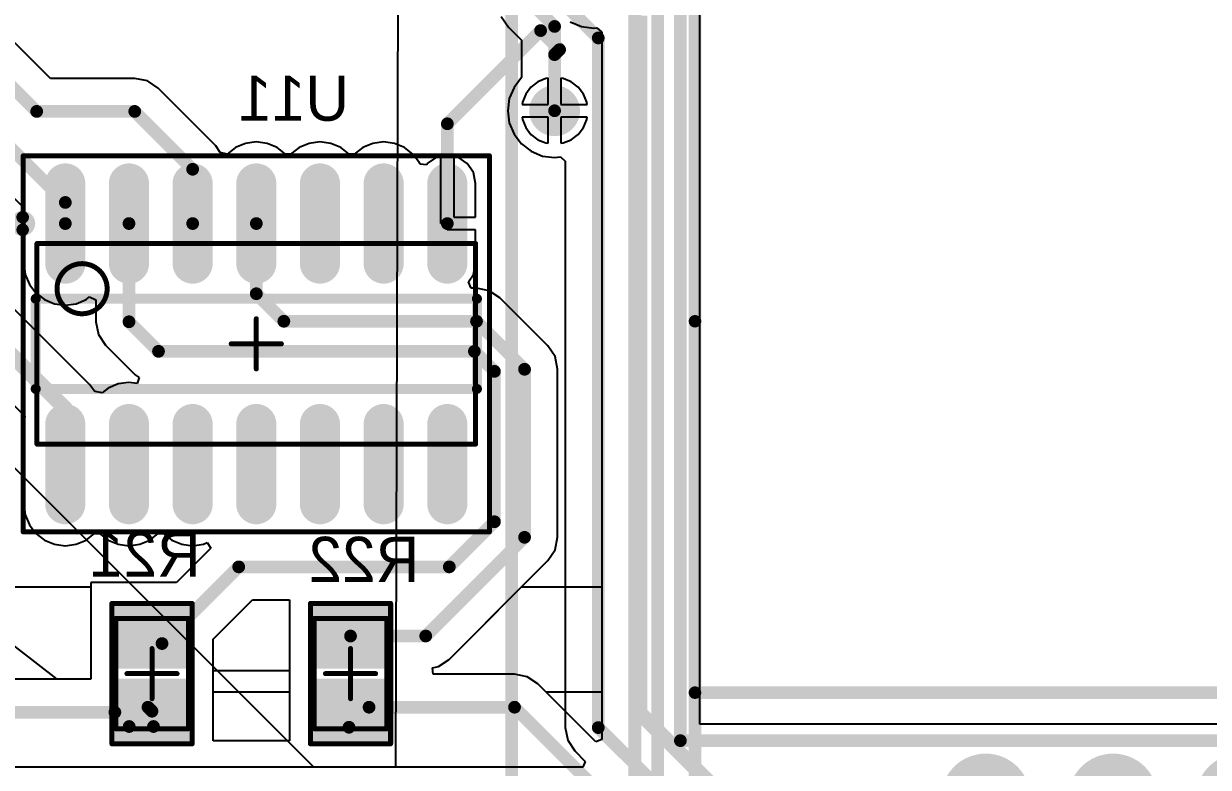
# Model space of a CAD drawing. Header units: millimetres. Extents: x 12 to 126, y 25 to 105.
# Drawn here: x 85.11 to 108.74, y 57.5 to 72.34 of the extents above; entities that cross this region are included whole.
import ezdxf

# ---------------------------------------------------------------- set-up
doc = ezdxf.new("R2010")
doc.units = ezdxf.units.MM
for name, color, linetype in [('BottomLayer', 5, 'Continuous'), ('BottomOverlay', 54, 'Continuous'), ('BottomPaste', 16, 'Continuous'), ('BottomSolder', 6, 'Continuous'), ('Mechanical13', 56, 'Continuous'), ('Mechanical15', 56, 'Continuous'), ('MultiLayer', 9, 'Continuous'), ('TopLayer', 1, 'Continuous'), ('TopOverlay', 2, 'Continuous'), ('TopSolder', 216, 'Continuous'), ('ViaHoleLayer', 16, 'Continuous')]:
    doc.layers.add(name, color=color, linetype=linetype)

# ---------------------------------------------------------------- blocks, each defined once
blk = doc.blocks.new('751A_03_N_B_5')
at = {"layer": 'BottomLayer', "const_width": 0.6}
for points in [[(-1.6, 3.81), (-3.2, 3.81)], [(3.2, 3.81), (1.6, 3.81)], [(-1.6, 2.54), (-3.2, 2.54)], [(3.2, 2.54), (1.6, 2.54)], [(-1.6, 1.27), (-3.2, 1.27)], [(3.2, 1.27), (1.6, 1.27)], [(-1.6, 0), (-3.2, 0)], [(3.2, 0), (1.6, 0)], [(-1.6, -1.27), (-3.2, -1.27)], [(3.2, -1.27), (1.6, -1.27)], [(-1.6, -2.54), (-3.2, -2.54)], [(3.2, -2.54), (1.6, -2.54)], [(-1.6, -3.81), (-3.2, -3.81)], [(3.2, -3.81), (1.6, -3.81)]]:
    blk.add_lwpolyline(points, dxfattribs=at)
at = {"layer": 'BottomLayer', "const_width": 0.3}
for points in [[(-3.35, 3.81, 1), (-3.05, 3.81, 1)], [(-1.75, 3.81, 1), (-1.45, 3.81, 1)], [(1.45, 3.81, 1), (1.75, 3.81, 1)], [(3.05, 3.81, 1), (3.35, 3.81, 1)], [(-3.35, 2.54, 1), (-3.05, 2.54, 1)], [(-1.75, 2.54, 1), (-1.45, 2.54, 1)], [(1.45, 2.54, 1), (1.75, 2.54, 1)], [(3.05, 2.54, 1), (3.35, 2.54, 1)], [(-3.35, 1.27, 1), (-3.05, 1.27, 1)], [(-1.75, 1.27, 1), (-1.45, 1.27, 1)], [(1.45, 1.27, 1), (1.75, 1.27, 1)], [(3.05, 1.27, 1), (3.35, 1.27, 1)], [(-3.35, 0, 1), (-3.05, 0, 1)], [(-1.75, 0, 1), (-1.45, 0, 1)], [(1.45, 0, 1), (1.75, 0, 1)], [(3.05, 0, 1), (3.35, 0, 1)], [(-3.35, -1.27, 1), (-3.05, -1.27, 1)], [(-1.75, -1.27, 1), (-1.45, -1.27, 1)], [(1.45, -1.27, 1), (1.75, -1.27, 1)], [(3.05, -1.27, 1), (3.35, -1.27, 1)], [(-3.35, -2.54, 1), (-3.05, -2.54, 1)], [(-1.75, -2.54, 1), (-1.45, -2.54, 1)], [(1.45, -2.54, 1), (1.75, -2.54, 1)], [(3.05, -2.54, 1), (3.35, -2.54, 1)], [(-3.35, -3.81, 1), (-3.05, -3.81, 1)], [(-1.75, -3.81, 1), (-1.45, -3.81, 1)], [(1.45, -3.81, 1), (1.75, -3.81, 1)], [(3.05, -3.81, 1), (3.35, -3.81, 1)]]:
    blk.add_lwpolyline(points, format="xyb", close=True, dxfattribs=at)
at = {"layer": 'BottomOverlay', "const_width": 0.2}
for points in [[(-0.9, -4.4), (-0.9, 4.4)], [(0.9, 4.4), (-0.9, 4.4)], [(0.9, -4.4), (0.9, 4.4)], [(0.9, -4.4), (-0.9, -4.4)]]:
    blk.add_lwpolyline(points, dxfattribs=at)
at = {"layer": 'BottomOverlay'}
for points, const_width in [([(-0.95, 4.4, 1), (-0.85, 4.4, 1)], 0.1), ([(-0.95, 4.4, 1), (-0.85, 4.4, 1)], 0.1), ([(0.85, 4.4, 1), (0.95, 4.4, 1)], 0.1), ([(0.85, 4.4, 1), (0.95, 4.4, 1)], 0.1), ([(-2.275, -4.66, 1), (-2.525, -4.66, 1)], 0.25), ([(-0.95, -4.4, 1), (-0.85, -4.4, 1)], 0.1), ([(-0.95, -4.4, 1), (-0.85, -4.4, 1)], 0.1), ([(0.85, -4.4, 1), (0.95, -4.4, 1)], 0.1), ([(0.85, -4.4, 1), (0.95, -4.4, 1)], 0.1), ([(-2.588, -4.66, 1), (-2.463, -4.66, 1)], 0.125), ([(-2.337, -4.66, 1), (-2.213, -4.66, 1)], 0.125)]:
    blk.add_lwpolyline(points, format="xyb", close=True, dxfattribs=dict(at, const_width=const_width))
at = {"layer": 'BottomPaste', "const_width": 0.6}
for points in [[(-1.6, 3.81), (-3.2, 3.81)], [(3.2, 3.81), (1.6, 3.81)], [(-1.6, 2.54), (-3.2, 2.54)], [(3.2, 2.54), (1.6, 2.54)], [(-1.6, 1.27), (-3.2, 1.27)], [(3.2, 1.27), (1.6, 1.27)], [(-1.6, 0), (-3.2, 0)], [(3.2, 0), (1.6, 0)], [(-1.6, -1.27), (-3.2, -1.27)], [(3.2, -1.27), (1.6, -1.27)], [(-1.6, -2.54), (-3.2, -2.54)], [(3.2, -2.54), (1.6, -2.54)], [(-1.6, -3.81), (-3.2, -3.81)], [(3.2, -3.81), (1.6, -3.81)]]:
    blk.add_lwpolyline(points, dxfattribs=at)
at = {"layer": 'BottomPaste', "const_width": 0.3}
for points in [[(-3.35, 3.81, 1), (-3.05, 3.81, 1)], [(-1.75, 3.81, 1), (-1.45, 3.81, 1)], [(1.45, 3.81, 1), (1.75, 3.81, 1)], [(3.05, 3.81, 1), (3.35, 3.81, 1)], [(-3.35, 2.54, 1), (-3.05, 2.54, 1)], [(-1.75, 2.54, 1), (-1.45, 2.54, 1)], [(1.45, 2.54, 1), (1.75, 2.54, 1)], [(3.05, 2.54, 1), (3.35, 2.54, 1)], [(-3.35, 1.27, 1), (-3.05, 1.27, 1)], [(-1.75, 1.27, 1), (-1.45, 1.27, 1)], [(1.45, 1.27, 1), (1.75, 1.27, 1)], [(3.05, 1.27, 1), (3.35, 1.27, 1)], [(-3.35, 0, 1), (-3.05, 0, 1)], [(-1.75, 0, 1), (-1.45, 0, 1)], [(1.45, 0, 1), (1.75, 0, 1)], [(3.05, 0, 1), (3.35, 0, 1)], [(-3.35, -1.27, 1), (-3.05, -1.27, 1)], [(-1.75, -1.27, 1), (-1.45, -1.27, 1)], [(1.45, -1.27, 1), (1.75, -1.27, 1)], [(3.05, -1.27, 1), (3.35, -1.27, 1)], [(-3.35, -2.54, 1), (-3.05, -2.54, 1)], [(-1.75, -2.54, 1), (-1.45, -2.54, 1)], [(1.45, -2.54, 1), (1.75, -2.54, 1)], [(3.05, -2.54, 1), (3.35, -2.54, 1)], [(-3.35, -3.81, 1), (-3.05, -3.81, 1)], [(-1.75, -3.81, 1), (-1.45, -3.81, 1)], [(1.45, -3.81, 1), (1.75, -3.81, 1)], [(3.05, -3.81, 1), (3.35, -3.81, 1)]]:
    blk.add_lwpolyline(points, format="xyb", close=True, dxfattribs=at)
at = {"layer": 'BottomSolder', "const_width": 0.8}
for points in [[(-1.6, 3.81), (-3.2, 3.81)], [(3.2, 3.81), (1.6, 3.81)], [(-1.6, 2.54), (-3.2, 2.54)], [(3.2, 2.54), (1.6, 2.54)], [(-1.6, 1.27), (-3.2, 1.27)], [(3.2, 1.27), (1.6, 1.27)], [(-1.6, 0), (-3.2, 0)], [(3.2, 0), (1.6, 0)], [(-1.6, -1.27), (-3.2, -1.27)], [(3.2, -1.27), (1.6, -1.27)], [(-1.6, -2.54), (-3.2, -2.54)], [(3.2, -2.54), (1.6, -2.54)], [(-1.6, -3.81), (-3.2, -3.81)], [(3.2, -3.81), (1.6, -3.81)]]:
    blk.add_lwpolyline(points, dxfattribs=at)
at = {"layer": 'BottomSolder', "const_width": 0.4}
for points in [[(-3.4, 3.81, 1), (-3, 3.81, 1)], [(-1.8, 3.81, 1), (-1.4, 3.81, 1)], [(1.4, 3.81, 1), (1.8, 3.81, 1)], [(3, 3.81, 1), (3.4, 3.81, 1)], [(-3.4, 2.54, 1), (-3, 2.54, 1)], [(-1.8, 2.54, 1), (-1.4, 2.54, 1)], [(1.4, 2.54, 1), (1.8, 2.54, 1)], [(3, 2.54, 1), (3.4, 2.54, 1)], [(-3.4, 1.27, 1), (-3, 1.27, 1)], [(-1.8, 1.27, 1), (-1.4, 1.27, 1)], [(1.4, 1.27, 1), (1.8, 1.27, 1)], [(3, 1.27, 1), (3.4, 1.27, 1)], [(-3.4, 0, 1), (-3, 0, 1)], [(-1.8, 0, 1), (-1.4, 0, 1)], [(1.4, 0, 1), (1.8, 0, 1)], [(3, 0, 1), (3.4, 0, 1)], [(-3.4, -1.27, 1), (-3, -1.27, 1)], [(-1.8, -1.27, 1), (-1.4, -1.27, 1)], [(1.4, -1.27, 1), (1.8, -1.27, 1)], [(3, -1.27, 1), (3.4, -1.27, 1)], [(-3.4, -2.54, 1), (-3, -2.54, 1)], [(-1.8, -2.54, 1), (-1.4, -2.54, 1)], [(1.4, -2.54, 1), (1.8, -2.54, 1)], [(3, -2.54, 1), (3.4, -2.54, 1)], [(-3.4, -3.81, 1), (-3, -3.81, 1)], [(-1.8, -3.81, 1), (-1.4, -3.81, 1)], [(1.4, -3.81, 1), (1.8, -3.81, 1)], [(3, -3.81, 1), (3.4, -3.81, 1)]]:
    blk.add_lwpolyline(points, format="xyb", close=True, dxfattribs=at)
at = {"layer": 'Mechanical13', "const_width": 0.1}
for points in [[(-2, -4.375), (-2, 4.375)], [(2, 4.375), (-2, 4.375)], [(2, -4.375), (2, 4.375)], [(2, -4.375), (-2, -4.375)]]:
    blk.add_lwpolyline(points, dxfattribs=at)
at = {"layer": 'Mechanical13'}
for points, const_width in [([(-2.025, 4.375, 1), (-1.975, 4.375, 1)], 0.05), ([(-2.025, 4.375, 1), (-1.975, 4.375, 1)], 0.05), ([(1.975, 4.375, 1), (2.025, 4.375, 1)], 0.05), ([(1.975, 4.375, 1), (2.025, 4.375, 1)], 0.05), ([(-0.6, -3.475, 1), (-1.6, -3.475, 1)], 0.1), ([(-1.625, -3.475, 1), (-1.575, -3.475, 1)], 0.05), ([(-0.625, -3.475, 1), (-0.575, -3.475, 1)], 0.05), ([(-2.025, -4.375, 1), (-1.975, -4.375, 1)], 0.05), ([(-2.025, -4.375, 1), (-1.975, -4.375, 1)], 0.05), ([(1.975, -4.375, 1), (2.025, -4.375, 1)], 0.05), ([(1.975, -4.375, 1), (2.025, -4.375, 1)], 0.05)]:
    blk.add_lwpolyline(points, format="xyb", close=True, dxfattribs=dict(at, const_width=const_width))
at = {"layer": 'Mechanical15', "const_width": 0.1}
for points in [[(-3.75, -4.65), (-3.75, 4.65)], [(3.75, 4.65), (-3.75, 4.65)], [(3.75, -4.65), (3.75, 4.65)], [(0, -0.5), (0, 0.5)], [(0.5, 0), (-0.5, 0)], [(3.75, -4.65), (-3.75, -4.65)]]:
    blk.add_lwpolyline(points, dxfattribs=at)
at = {"layer": 'Mechanical15', "const_width": 0.05}
for points in [[(-3.775, 4.65, 1), (-3.725, 4.65, 1)], [(-3.775, 4.65, 1), (-3.725, 4.65, 1)], [(3.725, 4.65, 1), (3.775, 4.65, 1)], [(3.725, 4.65, 1), (3.775, 4.65, 1)], [(-0.025, 0.5, 1), (0.025, 0.5, 1)], [(-0.525, 0, 1), (-0.475, 0, 1)], [(0.475, 0, 1), (0.525, 0, 1)], [(-0.025, -0.5, 1), (0.025, -0.5, 1)], [(-3.775, -4.65, 1), (-3.725, -4.65, 1)], [(-3.775, -4.65, 1), (-3.725, -4.65, 1)], [(3.725, -4.65, 1), (3.775, -4.65, 1)], [(3.725, -4.65, 1), (3.775, -4.65, 1)]]:
    blk.add_lwpolyline(points, format="xyb", close=True, dxfattribs=at)
blk = doc.blocks.new('C0805_B_10')
at = {"layer": 'BottomLayer'}
for points in [[(-1.3, 0.7), (-1.3, -0.7), (-0.2, 0.7), (-0.2, -0.7)], [(0.2, 0.7), (0.2, -0.7), (1.3, 0.7), (1.3, -0.7)]]:
    blk.add_solid(points, dxfattribs=at)
at = {"layer": 'BottomPaste'}
for points in [[(-1.3, 0.7), (-1.3, -0.7), (-0.2, 0.7), (-0.2, -0.7)], [(0.2, 0.7), (0.2, -0.7), (1.3, 0.7), (1.3, -0.7)]]:
    blk.add_solid(points, dxfattribs=at)
at = {"layer": 'BottomSolder'}
for points in [[(-1.4, 0.8), (-1.4, -0.8), (-0.1, 0.8), (-0.1, -0.8)], [(0.1, 0.8), (0.1, -0.8), (1.4, 0.8), (1.4, -0.8)]]:
    blk.add_solid(points, dxfattribs=at)
at = {"layer": 'Mechanical13', "const_width": 0.1}
for points in [[(-1.1, 0.725), (-1.1, -0.725)], [(-1.1, 0.725), (1.1, 0.725)], [(1.1, 0.725), (1.1, -0.725)], [(-1.1, -0.725), (1.1, -0.725)]]:
    blk.add_lwpolyline(points, dxfattribs=at)
at = {"layer": 'Mechanical13', "const_width": 0.05}
for points in [[(-1.125, 0.725, 1), (-1.075, 0.725, 1)], [(-1.125, 0.725, 1), (-1.075, 0.725, 1)], [(1.075, 0.725, 1), (1.125, 0.725, 1)], [(1.075, 0.725, 1), (1.125, 0.725, 1)], [(-1.125, -0.725, 1), (-1.075, -0.725, 1)], [(-1.125, -0.725, 1), (-1.075, -0.725, 1)], [(1.075, -0.725, 1), (1.125, -0.725, 1)], [(1.075, -0.725, 1), (1.125, -0.725, 1)]]:
    blk.add_lwpolyline(points, format="xyb", close=True, dxfattribs=at)
at = {"layer": 'Mechanical15', "const_width": 0.1}
for points in [[(-1.4, 0.8), (-1.4, -0.8)], [(-1.4, 0.8), (1.4, 0.8)], [(1.4, 0.8), (1.4, -0.8)], [(0, 0.5), (0, -0.5)], [(-0.5, 0), (0.5, 0)], [(-1.4, -0.8), (1.4, -0.8)]]:
    blk.add_lwpolyline(points, dxfattribs=at)
at = {"layer": 'Mechanical15', "const_width": 0.05}
for points in [[(-1.425, 0.8, 1), (-1.375, 0.8, 1)], [(-1.425, 0.8, 1), (-1.375, 0.8, 1)], [(1.375, 0.8, 1), (1.425, 0.8, 1)], [(1.375, 0.8, 1), (1.425, 0.8, 1)], [(-0.025, 0.5, 1), (0.025, 0.5, 1)], [(-0.525, 0, 1), (-0.475, 0, 1)], [(0.475, 0, 1), (0.525, 0, 1)], [(-0.025, -0.5, 1), (0.025, -0.5, 1)], [(-1.425, -0.8, 1), (-1.375, -0.8, 1)], [(-1.425, -0.8, 1), (-1.375, -0.8, 1)], [(1.375, -0.8, 1), (1.425, -0.8, 1)], [(1.375, -0.8, 1), (1.425, -0.8, 1)]]:
    blk.add_lwpolyline(points, format="xyb", close=True, dxfattribs=at)
blk = doc.blocks.new('C0805_B_11')
at = {"layer": 'BottomLayer'}
for points in [[(-1.3, 0.7), (-1.3, -0.7), (-0.2, 0.7), (-0.2, -0.7)], [(0.2, 0.7), (0.2, -0.7), (1.3, 0.7), (1.3, -0.7)]]:
    blk.add_solid(points, dxfattribs=at)
at = {"layer": 'BottomPaste'}
for points in [[(-1.3, 0.7), (-1.3, -0.7), (-0.2, 0.7), (-0.2, -0.7)], [(0.2, 0.7), (0.2, -0.7), (1.3, 0.7), (1.3, -0.7)]]:
    blk.add_solid(points, dxfattribs=at)
at = {"layer": 'BottomSolder'}
for points in [[(-1.4, 0.8), (-1.4, -0.8), (-0.1, 0.8), (-0.1, -0.8)], [(0.1, 0.8), (0.1, -0.8), (1.4, 0.8), (1.4, -0.8)]]:
    blk.add_solid(points, dxfattribs=at)
at = {"layer": 'Mechanical13', "const_width": 0.1}
for points in [[(-1.1, 0.725), (-1.1, -0.725)], [(-1.1, 0.725), (1.1, 0.725)], [(1.1, 0.725), (1.1, -0.725)], [(-1.1, -0.725), (1.1, -0.725)]]:
    blk.add_lwpolyline(points, dxfattribs=at)
at = {"layer": 'Mechanical13', "const_width": 0.05}
for points in [[(-1.125, 0.725, 1), (-1.075, 0.725, 1)], [(-1.125, 0.725, 1), (-1.075, 0.725, 1)], [(1.075, 0.725, 1), (1.125, 0.725, 1)], [(1.075, 0.725, 1), (1.125, 0.725, 1)], [(-1.125, -0.725, 1), (-1.075, -0.725, 1)], [(-1.125, -0.725, 1), (-1.075, -0.725, 1)], [(1.075, -0.725, 1), (1.125, -0.725, 1)], [(1.075, -0.725, 1), (1.125, -0.725, 1)]]:
    blk.add_lwpolyline(points, format="xyb", close=True, dxfattribs=at)
at = {"layer": 'Mechanical15', "const_width": 0.1}
for points in [[(-1.4, 0.8), (-1.4, -0.8)], [(-1.4, 0.8), (1.4, 0.8)], [(1.4, 0.8), (1.4, -0.8)], [(0, 0.5), (0, -0.5)], [(-0.5, 0), (0.5, 0)], [(-1.4, -0.8), (1.4, -0.8)]]:
    blk.add_lwpolyline(points, dxfattribs=at)
at = {"layer": 'Mechanical15', "const_width": 0.05}
for points in [[(-1.425, 0.8, 1), (-1.375, 0.8, 1)], [(-1.425, 0.8, 1), (-1.375, 0.8, 1)], [(1.375, 0.8, 1), (1.425, 0.8, 1)], [(1.375, 0.8, 1), (1.425, 0.8, 1)], [(-0.025, 0.5, 1), (0.025, 0.5, 1)], [(-0.525, 0, 1), (-0.475, 0, 1)], [(0.475, 0, 1), (0.525, 0, 1)], [(-0.025, -0.5, 1), (0.025, -0.5, 1)], [(-1.425, -0.8, 1), (-1.375, -0.8, 1)], [(-1.425, -0.8, 1), (-1.375, -0.8, 1)], [(1.375, -0.8, 1), (1.425, -0.8, 1)], [(1.375, -0.8, 1), (1.425, -0.8, 1)]]:
    blk.add_lwpolyline(points, format="xyb", close=True, dxfattribs=at)
blk = doc.blocks.new('___8_52')
at = {"layer": 'BottomLayer', "const_width": 0.795}
for points in [[(19.923, 5.08, 1), (20.718, 5.08, 1)], [(19.923, 2.54, 1), (20.718, 2.54, 1)], [(19.923, 0, 1), (20.718, 0, 1)]]:
    blk.add_lwpolyline(points, format="xyb", close=True, dxfattribs=at)
at = {"layer": 'BottomSolder', "const_width": 0.895}
for points in [[(19.873, 5.08, 1), (20.768, 5.08, 1)], [(19.873, 2.54, 1), (20.768, 2.54, 1)], [(19.873, 0, 1), (20.768, 0, 1)]]:
    blk.add_lwpolyline(points, format="xyb", close=True, dxfattribs=at)
at = {"layer": 'MultiLayer', "const_width": 0.795}
for points in [[(19.923, 5.08, 1), (20.718, 5.08, 1)], [(19.923, 2.54, 1), (20.718, 2.54, 1)], [(19.923, 0, 1), (20.718, 0, 1)]]:
    blk.add_lwpolyline(points, format="xyb", close=True, dxfattribs=at)
at = {"layer": 'TopLayer', "const_width": 0.795}
for points in [[(19.923, 5.08, 1), (20.718, 5.08, 1)], [(19.923, 2.54, 1), (20.718, 2.54, 1)], [(19.923, 0, 1), (20.718, 0, 1)]]:
    blk.add_lwpolyline(points, format="xyb", close=True, dxfattribs=at)
at = {"layer": 'TopOverlay', "const_width": 0.25}
for points in [[(18.21, -5.8), (18.21, 19.2)], [(10.8, -5.8), (-1.34, -5.8)], [(21.66, -5.8), (10.8, -5.8)]]:
    blk.add_lwpolyline(points, dxfattribs=at)
at = {"layer": 'TopOverlay', "const_width": 0.125}
for points in [[(10.737, -5.8, 1), (10.862, -5.8, 1)], [(10.737, -5.8, 1), (10.862, -5.8, 1)], [(18.147, -5.8, 1), (18.272, -5.8, 1)]]:
    blk.add_lwpolyline(points, format="xyb", close=True, dxfattribs=at)
at = {"layer": 'TopSolder', "const_width": 0.895}
for points in [[(19.873, 5.08, 1), (20.768, 5.08, 1)], [(19.873, 2.54, 1), (20.768, 2.54, 1)], [(19.873, 0, 1), (20.768, 0, 1)]]:
    blk.add_lwpolyline(points, format="xyb", close=True, dxfattribs=at)

msp = doc.modelspace()

# ---------------------------------------------------------------- linework, layer by layer
at = {"layer": 'BottomLayer'}
for p, q in [((85.643, 71.246), (80.868, 76.02)), ((96.013, 72.371), (96.239, 72.278)), ((96.239, 72.278), (96.48, 72.246)), ((96.48, 72.246), (96.545, 72.255)), ((96.545, 72.255), (96.64, 72.171)), ((96.64, 72.171), (96.64, 59)), ((81.758, 72.021), (85.113, 68.666)), ((87.325, 71.246), (85.643, 71.246)), ((87.578, 71.196), (87.325, 71.246)), ((87.325, 71.246), (87.325, 71.246)), ((87.792, 71.053), (87.578, 71.196)), ((95.367, 71.177), (95.229, 71.071)), ((95.528, 71.243), (95.367, 71.177)), ((95.573, 71.249), (95.528, 71.243)), ((95.573, 70.727), (95.573, 71.249)), ((95.872, 71.243), (95.827, 71.249)), ((95.827, 71.249), (95.827, 70.727)), ((96.033, 71.177), (95.872, 71.243)), ((96.171, 71.071), (96.033, 71.177)), ((88.946, 69.898), (87.792, 71.053)), ((95.123, 70.933), (95.057, 70.772)), ((95.229, 71.071), (95.123, 70.933)), ((96.277, 70.933), (96.171, 71.071)), ((96.343, 70.772), (96.277, 70.933)), ((95.057, 70.772), (95.051, 70.727)), ((95.051, 70.727), (95.573, 70.727)), ((95.827, 70.727), (96.349, 70.727)), ((96.349, 70.727), (96.343, 70.772)), ((95.573, 70.473), (95.051, 70.473)), ((95.051, 70.473), (95.057, 70.428)), ((95.057, 70.428), (95.123, 70.267)), ((95.573, 69.951), (95.573, 70.473)), ((96.349, 70.473), (95.827, 70.473)), ((95.827, 70.473), (95.827, 69.951)), ((96.277, 70.267), (96.343, 70.428)), ((96.343, 70.428), (96.349, 70.473)), ((95.123, 70.267), (95.229, 70.129)), ((96.171, 70.129), (96.277, 70.267)), ((89.536, 69.949), (89.336, 69.866)), ((89.75, 69.977), (89.536, 69.949)), ((89.964, 69.949), (89.75, 69.977)), ((90.164, 69.866), (89.964, 69.949)), ((90.806, 69.949), (90.606, 69.866)), ((91.02, 69.977), (90.806, 69.949)), ((91.234, 69.949), (91.02, 69.977)), ((91.434, 69.866), (91.234, 69.949)), ((92.076, 69.949), (91.876, 69.866)), ((92.29, 69.977), (92.076, 69.949)), ((92.504, 69.949), (92.29, 69.977)), ((92.704, 69.866), (92.504, 69.949)), ((95.229, 70.129), (95.367, 70.023)), ((95.367, 70.023), (95.528, 69.957)), ((95.528, 69.957), (95.573, 69.951)), ((95.827, 69.951), (95.872, 69.957)), ((95.872, 69.957), (96.033, 70.023)), ((96.033, 70.023), (96.171, 70.129)), ((86.42, 65.14), (81.64, 69.919)), ((89.032, 69.77), (88.946, 69.898)), ((88.946, 69.898), (88.946, 69.898)), ((89.143, 69.741), (89.032, 69.77)), ((89.168, 69.737), (89.143, 69.741)), ((89.336, 69.866), (89.168, 69.737)), ((90.335, 69.735), (90.164, 69.866)), ((90.435, 69.735), (90.335, 69.735)), ((90.606, 69.866), (90.435, 69.735)), ((91.605, 69.735), (91.434, 69.866)), ((91.705, 69.735), (91.605, 69.735)), ((91.876, 69.866), (91.705, 69.735)), ((92.875, 69.735), (92.704, 69.866)), ((93.006, 69.564), (92.875, 69.735)), ((93.017, 69.537), (93.006, 69.564)), ((93.144, 69.524), (93.017, 69.537)), ((93.161, 69.549), (93.144, 69.524)), ((93.344, 69.672), (93.161, 69.549)), ((93.433, 69.69), (93.344, 69.672)), ((93.433, 68.35), (93.433, 69.69)), ((93.776, 69.672), (93.687, 69.69)), ((93.687, 69.69), (93.687, 68.477)), ((93.959, 69.549), (93.776, 69.672)), ((94.082, 69.366), (93.959, 69.549)), ((94.125, 69.15), (94.082, 69.366)), ((80.482, 69.158), (85.134, 64.507)), ((94.125, 68.477), (94.125, 69.15)), ((85.113, 68.666), (85.113, 67.55)), ((93.56, 68.35), (93.433, 68.35)), ((93.56, 68.223), (93.56, 68.35)), ((93.687, 68.477), (94.125, 68.477)), ((94.125, 68.223), (93.56, 68.223)), ((94.125, 67.55), (94.125, 68.223)), ((85.113, 67.55), (85.141, 67.336)), ((94.082, 67.334), (94.125, 67.55)), ((85.141, 67.336), (85.224, 67.136)), ((85.224, 67.136), (85.355, 66.965)), ((93.984, 67.187), (94.082, 67.334)), ((94.035, 67.06), (93.984, 67.187)), ((85.355, 66.965), (85.526, 66.834)), ((86.354, 66.834), (86.423, 66.887)), ((86.423, 66.887), (86.55, 66.825)), ((94.142, 67.06), (94.035, 67.06)), ((94.394, 67.009), (94.142, 67.06)), ((94.142, 67.06), (94.142, 67.06)), ((94.609, 66.866), (94.394, 67.009)), ((85.526, 66.834), (85.726, 66.751)), ((85.726, 66.751), (85.94, 66.723)), ((85.94, 66.723), (86.154, 66.751)), ((86.154, 66.751), (86.354, 66.834)), ((86.55, 66.825), (86.55, 66.39)), ((95.566, 65.909), (94.609, 66.866)), ((86.55, 66.39), (86.55, 66.39)), ((86.55, 66.39), (86.601, 66.138)), ((86.601, 66.138), (86.744, 65.924)), ((86.744, 65.924), (87.334, 65.334)), ((95.709, 65.694), (95.566, 65.909)), ((95.566, 65.909), (95.566, 65.909)), ((95.76, 65.442), (95.709, 65.694)), ((87.334, 65.334), (87.334, 65.334)), ((87.334, 65.334), (87.417, 65.278)), ((87.417, 65.278), (87.371, 65.156)), ((95.76, 62.09), (95.76, 65.442)), ((95.76, 65.442), (95.76, 65.442)), ((86.521, 65.008), (86.42, 65.14)), ((86.535, 64.998), (86.521, 65.008)), ((86.675, 64.973), (86.535, 64.998)), ((86.796, 65.066), (86.675, 64.973)), ((86.996, 65.149), (86.796, 65.066)), ((87.21, 65.177), (86.996, 65.149)), ((87.371, 65.156), (87.21, 65.177)), ((85.134, 64.507), (85.113, 64.35)), ((85.113, 64.35), (85.113, 62.75)), ((85.113, 62.75), (85.141, 62.536)), ((85.141, 62.536), (85.224, 62.336)), ((85.224, 62.336), (85.355, 62.165)), ((85.355, 62.165), (85.526, 62.034)), ((86.354, 62.034), (86.525, 62.165)), ((86.525, 62.165), (86.625, 62.165)), ((86.625, 62.165), (86.796, 62.034)), ((87.624, 62.034), (87.795, 62.165)), ((87.795, 62.165), (87.895, 62.165)), ((87.895, 62.165), (88.066, 62.034)), ((85.526, 62.034), (85.726, 61.951)), ((85.726, 61.951), (85.94, 61.923)), ((85.94, 61.923), (86.154, 61.951)), ((86.154, 61.951), (86.354, 62.034)), ((86.796, 62.034), (86.996, 61.951)), ((86.996, 61.951), (87.21, 61.923)), ((87.21, 61.923), (87.424, 61.951)), ((87.424, 61.951), (87.624, 62.034)), ((88.066, 62.034), (88.266, 61.951)), ((88.266, 61.951), (88.48, 61.923)), ((88.48, 61.923), (88.694, 61.951)), ((88.694, 61.951), (88.77, 61.983)), ((88.77, 61.983), (88.842, 61.875)), ((95.709, 61.838), (95.76, 62.09)), ((88.842, 61.875), (88.157, 61.19)), ((95.566, 61.624), (95.709, 61.838)), ((93.596, 59.654), (95.566, 61.624)), ((95.566, 61.624), (95.566, 61.624)), ((85.78, 59.26), (83.555, 60.98)), ((83.596, 61.1), (86.45, 61.1)), ((88.157, 61.19), (86.45, 61.19)), ((86.45, 61.19), (86.45, 59.26)), ((86.45, 61.1), (86.45, 59.26)), ((93.596, 59.654), (95.043, 61.1)), ((95.043, 61.1), (96.64, 61.1)), ((96.64, 61.1), (96.64, 58.059)), ((88.89, 60.057), (89.673, 60.84)), ((88.89, 60.057), (89.673, 60.84)), ((89.673, 60.84), (90.41, 60.84)), ((89.673, 60.84), (90.41, 60.84)), ((90.41, 60.84), (90.41, 59.05)), ((90.41, 60.84), (90.41, 59.05)), ((88.89, 59.05), (88.89, 60.057)), ((88.89, 59.05), (88.89, 60.057)), ((93.382, 59.511), (93.596, 59.654)), ((93.382, 59.511), (93.596, 59.654)), ((88.89, 59.43), (90.41, 59.43)), ((88.89, 59.05), (88.89, 59.43)), ((90.41, 59.43), (90.41, 59.05)), ((93.262, 59.487), (93.382, 59.511)), ((93.262, 59.487), (93.382, 59.511)), ((93.275, 59.36), (93.262, 59.487)), ((93.275, 59.36), (93.262, 59.487)), ((94.9, 59.36), (93.275, 59.36)), ((94.9, 59.36), (93.275, 59.36)), ((95.152, 59.309), (94.9, 59.36)), ((94.9, 59.36), (94.9, 59.36)), ((95.152, 59.309), (94.9, 59.36)), ((94.9, 59.36), (94.9, 59.36)), ((95.366, 59.166), (95.152, 59.309)), ((95.366, 59.166), (95.152, 59.309)), ((86.45, 59.26), (84.573, 59.26)), ((86.45, 59.26), (85.78, 59.26)), ((95.533, 59), (95.366, 59.166)), ((96.523, 58.01), (95.366, 59.166)), ((88.89, 59), (88.89, 59.05)), ((88.89, 58.027), (88.89, 59.05)), ((88.89, 58.027), (88.89, 59.05)), ((90.41, 59), (88.89, 59)), ((90.41, 59.05), (90.41, 59)), ((90.41, 59.05), (90.41, 58.027)), ((90.41, 59.05), (90.41, 58.027)), ((96.64, 59), (95.533, 59)), ((90.41, 58.027), (88.89, 58.027)), ((90.41, 58.027), (88.89, 58.027)), ((96.64, 58.059), (96.523, 58.01))]:
    msp.add_line(p, q, dxfattribs=at)
for points, const_width in [([(80.402, 75.554), (85.369, 70.587)], 0.254), ([(79.611, 75.1), (85.94, 68.771)], 0.254), ([(98.208, 58.033), (98.208, 74.38)], 0.254), ([(97.754, 57.297), (97.754, 74.192)], 0.254), ([(97.3, 57.109), (97.3, 73.737)], 0.254), ([(93.56, 70.34), (95.42, 72.2)], 0.254), ([(95.42, 72.2), (95.8, 71.82)], 0.254), ([(95.7, 71.72), (95.8, 71.82)], 0.254), ([(95.7, 70.6), (95.7, 71.72)], 0.254), ([(85.369, 70.587), (87.325, 70.587)], 0.254), ([(87.325, 70.587), (88.48, 69.432)], 0.254), ([(93.56, 68.35), (93.56, 70.34)], 0.254), ([(80.962, 69.638), (85.94, 64.66)], 0.305), ([(88.48, 68.35), (88.48, 69.432)], 0.254), ([(85.94, 68.35), (85.94, 68.771)], 0.254), ([(87.21, 66.39), (87.21, 68.35)], 0.254), ([(89.75, 66.95), (89.75, 68.35)], 0.254), ([(89.75, 66.95), (90.3, 66.4)], 0.254), ([(87.21, 66.39), (87.8, 65.8)], 0.254), ([(90.3, 66.4), (94.142, 66.4)], 0.254), ([(94.142, 66.4), (95.1, 65.442)], 0.254), ([(87.8, 65.8), (94.1, 65.8)], 0.254), ([(94.1, 65.8), (94.5, 65.4)], 0.254), ([(94.5, 62.4), (94.5, 65.4)], 0.254), ([(95.1, 62.09), (95.1, 65.442)], 0.254), ([(85.94, 63.55), (85.94, 64.66)], 0.305), ([(93.6, 61.5), (94.5, 62.4)], 0.254), ([(93.13, 60.12), (95.1, 62.09)], 0.254), ([(87.87, 59.97), (89.4, 61.5)], 0.254), ([(89.4, 61.5), (93.6, 61.5)], 0.254), ([(91.63, 60.12), (93.13, 60.12)], 0.254), ([(84.3, 58.6), (86.93, 58.6)], 0.254), ([(86.93, 58.6), (87.215, 58.315)], 0.254), ([(87.59, 58.7), (87.67, 58.62)], 0.254), ([(91.6, 58.3), (92, 58.7)], 0.254), ([(92, 58.7), (94.9, 58.7)], 0.254), ([(94.9, 58.7), (102.133, 51.467)], 0.254), ([(87.215, 58.315), (87.7, 58.315)], 0.254), ([(98.208, 58.033), (114.6, 58.033)], 0.254)]:
    msp.add_lwpolyline(points, dxfattribs=dict(at, const_width=const_width))
for points, const_width in [([(95.357, 72.2, 1), (95.484, 72.2, 1)], 0.127), ([(95.357, 72.2, 1), (95.484, 72.2, 1)], 0.127), ([(95.636, 71.72, 1), (95.763, 71.72, 1)], 0.127), ([(95.636, 71.72, 1), (95.763, 71.72, 1)], 0.127), ([(95.736, 71.82, 1), (95.863, 71.82, 1)], 0.127), ([(95.736, 71.82, 1), (95.863, 71.82, 1)], 0.127), ([(95.497, 70.6, 1), (95.903, 70.6, 1)], 0.406), ([(85.306, 70.587, 1), (85.433, 70.587, 1)], 0.127), ([(85.306, 70.587, 1), (85.433, 70.587, 1)], 0.127), ([(87.262, 70.587, 1), (87.389, 70.587, 1)], 0.127), ([(87.262, 70.587, 1), (87.389, 70.587, 1)], 0.127), ([(95.636, 70.6, 1), (95.763, 70.6, 1)], 0.127), ([(93.497, 70.34, 1), (93.624, 70.34, 1)], 0.127), ([(93.497, 70.34, 1), (93.624, 70.34, 1)], 0.127), ([(88.417, 69.432, 1), (88.544, 69.432, 1)], 0.127), ([(88.417, 69.432, 1), (88.544, 69.432, 1)], 0.127), ([(85.877, 68.771, 1), (86.004, 68.771, 1)], 0.127), ([(85.877, 68.771, 1), (86.004, 68.771, 1)], 0.127), ([(85.877, 68.35, 1), (86.004, 68.35, 1)], 0.127), ([(87.147, 68.35, 1), (87.274, 68.35, 1)], 0.127), ([(88.417, 68.35, 1), (88.544, 68.35, 1)], 0.127), ([(89.687, 68.35, 1), (89.814, 68.35, 1)], 0.127), ([(93.497, 68.35, 1), (93.624, 68.35, 1)], 0.127), ([(89.687, 66.95, 1), (89.814, 66.95, 1)], 0.127), ([(89.687, 66.95, 1), (89.814, 66.95, 1)], 0.127), ([(87.147, 66.39, 1), (87.274, 66.39, 1)], 0.127), ([(87.147, 66.39, 1), (87.274, 66.39, 1)], 0.127), ([(90.236, 66.4, 1), (90.363, 66.4, 1)], 0.127), ([(90.236, 66.4, 1), (90.363, 66.4, 1)], 0.127), ([(94.079, 66.4, 1), (94.206, 66.4, 1)], 0.127), ([(94.079, 66.4, 1), (94.206, 66.4, 1)], 0.127), ([(87.736, 65.8, 1), (87.863, 65.8, 1)], 0.127), ([(87.736, 65.8, 1), (87.863, 65.8, 1)], 0.127), ([(94.036, 65.8, 1), (94.163, 65.8, 1)], 0.127), ([(94.036, 65.8, 1), (94.163, 65.8, 1)], 0.127), ([(94.437, 65.4, 1), (94.564, 65.4, 1)], 0.127), ([(94.437, 65.4, 1), (94.564, 65.4, 1)], 0.127), ([(95.037, 65.442, 1), (95.164, 65.442, 1)], 0.127), ([(95.037, 65.442, 1), (95.164, 65.442, 1)], 0.127), ([(85.864, 64.66, 1), (86.016, 64.66, 1)], 0.152), ([(85.864, 64.66, 1), (86.016, 64.66, 1)], 0.152), ([(85.864, 63.55, 1), (86.016, 63.55, 1)], 0.152), ([(94.437, 62.4, 1), (94.564, 62.4, 1)], 0.127), ([(94.437, 62.4, 1), (94.564, 62.4, 1)], 0.127), ([(95.037, 62.09, 1), (95.164, 62.09, 1)], 0.127), ([(95.037, 62.09, 1), (95.164, 62.09, 1)], 0.127), ([(89.336, 61.5, 1), (89.463, 61.5, 1)], 0.127), ([(89.336, 61.5, 1), (89.463, 61.5, 1)], 0.127), ([(93.536, 61.5, 1), (93.663, 61.5, 1)], 0.127), ([(93.536, 61.5, 1), (93.663, 61.5, 1)], 0.127), ([(87.806, 59.97, 1), (87.933, 59.97, 1)], 0.127), ([(91.566, 60.12, 1), (91.693, 60.12, 1)], 0.127), ([(93.066, 60.12, 1), (93.193, 60.12, 1)], 0.127), ([(93.066, 60.12, 1), (93.193, 60.12, 1)], 0.127), ([(86.866, 58.6, 1), (86.993, 58.6, 1)], 0.127), ([(86.866, 58.6, 1), (86.993, 58.6, 1)], 0.127), ([(87.526, 58.7, 1), (87.653, 58.7, 1)], 0.127), ([(87.606, 58.62, 1), (87.733, 58.62, 1)], 0.127), ([(91.936, 58.7, 1), (92.063, 58.7, 1)], 0.127), ([(91.936, 58.7, 1), (92.063, 58.7, 1)], 0.127), ([(94.837, 58.7, 1), (94.964, 58.7, 1)], 0.127), ([(94.837, 58.7, 1), (94.964, 58.7, 1)], 0.127), ([(87.151, 58.315, 1), (87.278, 58.315, 1)], 0.127), ([(87.151, 58.315, 1), (87.278, 58.315, 1)], 0.127), ([(87.636, 58.315, 1), (87.763, 58.315, 1)], 0.127), ([(91.536, 58.3, 1), (91.663, 58.3, 1)], 0.127), ([(98.145, 58.033, 1), (98.272, 58.033, 1)], 0.127), ([(98.145, 58.033, 1), (98.272, 58.033, 1)], 0.127)]:
    msp.add_lwpolyline(points, format="xyb", close=True, dxfattribs=dict(at, const_width=const_width))
at = {"layer": 'BottomSolder', "const_width": 0.506}
msp.add_lwpolyline([(95.447, 70.6, 1), (95.953, 70.6, 1)], format="xyb", close=True, dxfattribs=at)
at = {"layer": 'MultiLayer'}
for p, q in [((98.6, 58.36), (98.6, 75.75)), ((126.127, 58.36), (98.6, 58.36))]:
    msp.add_line(p, q, dxfattribs=at)
at = {"layer": 'MultiLayer', "const_width": 0.406}
msp.add_lwpolyline([(95.497, 70.6, 1), (95.903, 70.6, 1)], format="xyb", close=True, dxfattribs=at)
at = {"layer": 'TopLayer'}
for p, q in [((92.577, 74.7), (92.526, 57.502)), ((94.637, 72.483), (94.78, 72.269)), ((94.78, 72.269), (95.04, 72.008)), ((95.04, 72.008), (95.04, 71.262)), ((95.039, 71.261), (94.891, 71.067)), ((95.04, 71.262), (95.039, 71.261)), ((94.891, 71.067), (94.797, 70.842)), ((94.797, 70.842), (94.766, 70.6)), ((94.766, 70.6), (94.797, 70.358)), ((94.797, 70.358), (94.891, 70.133)), ((94.891, 70.133), (95.039, 69.939)), ((95.039, 69.939), (95.233, 69.791)), ((95.233, 69.791), (95.458, 69.697)), ((95.458, 69.697), (95.7, 69.666)), ((95.7, 69.666), (95.816, 69.681)), ((95.816, 69.681), (95.911, 69.597)), ((95.911, 69.597), (95.911, 58.293)), ((90.898, 57.502), (83.23, 65.17)), ((95.911, 58.293), (95.911, 58.293)), ((95.911, 58.293), (95.961, 58.041)), ((95.961, 58.041), (96.104, 57.827)), ((96.104, 57.827), (96.312, 57.619)), ((96.263, 57.502), (84.81, 57.502)), ((92.526, 57.502), (90.898, 57.502)), ((96.312, 57.619), (96.263, 57.502))]:
    msp.add_line(p, q, dxfattribs=at)
for points, const_width in [([(95.7, 72.924), (96.571, 72.053)], 0.254), ([(95.246, 72.736), (95.7, 72.282)], 0.254), ([(97.4, 58.584), (97.4, 72.5)], 0.305), ([(95.7, 70.6), (95.7, 72.282)], 0.254), ([(96.571, 58.293), (96.571, 72.053)], 0.254), ([(97.4, 58.584), (99.317, 56.667)], 0.305), ([(96.571, 58.293), (99.314, 55.55)], 0.254)]:
    msp.add_lwpolyline(points, dxfattribs=dict(at, const_width=const_width))
for points, const_width in [([(95.636, 72.282, 1), (95.763, 72.282, 1)], 0.127), ([(95.636, 72.282, 1), (95.763, 72.282, 1)], 0.127), ([(96.507, 72.053, 1), (96.634, 72.053, 1)], 0.127), ([(96.507, 72.053, 1), (96.634, 72.053, 1)], 0.127), ([(95.497, 70.6, 1), (95.903, 70.6, 1)], 0.406), ([(95.636, 70.6, 1), (95.763, 70.6, 1)], 0.127), ([(97.324, 58.584, 1), (97.476, 58.584, 1)], 0.152), ([(97.324, 58.584, 1), (97.476, 58.584, 1)], 0.152), ([(96.507, 58.293, 1), (96.634, 58.293, 1)], 0.127), ([(96.507, 58.293, 1), (96.634, 58.293, 1)], 0.127)]:
    msp.add_lwpolyline(points, format="xyb", close=True, dxfattribs=dict(at, const_width=const_width))
at = {"layer": 'TopOverlay', "const_width": 0.25}
msp.add_lwpolyline([(94.845, 56.91), (94.845, 76.21)], dxfattribs=at)
at = {"layer": 'TopSolder', "const_width": 0.506}
msp.add_lwpolyline([(95.447, 70.6, 1), (95.953, 70.6, 1)], format="xyb", close=True, dxfattribs=at)
at = {"layer": 'ViaHoleLayer', "const_width": 0.203}
msp.add_lwpolyline([(95.598, 70.6, 1), (95.802, 70.6, 1)], format="xyb", close=True, dxfattribs=at)

# ---------------------------------------------------------------- block references
for name, p, rotation in [('___8_52', (104.3, 77.2), 270), ('751A_03_N_B_5', (89.75, 65.95), 270), ('C0805_B_11', (87.67, 59.37), 90), ('C0805_B_10', (91.63, 59.37), 90)]:
    msp.add_blockref(name, p, dxfattribs=dict(rotation=rotation))

# ---------------------------------------------------------------- texts
at = {"layer": 'BottomOverlay', "text_generation_flag": 2}
for s, p in [('U11', (91.6, 70.4)), ('R21', (88.64, 61.307)), ('R22', (93, 61.2))]:
    msp.add_text(s, height=0.9, dxfattribs=at).set_placement(p)

doc.saveas('drawing.dxf')
